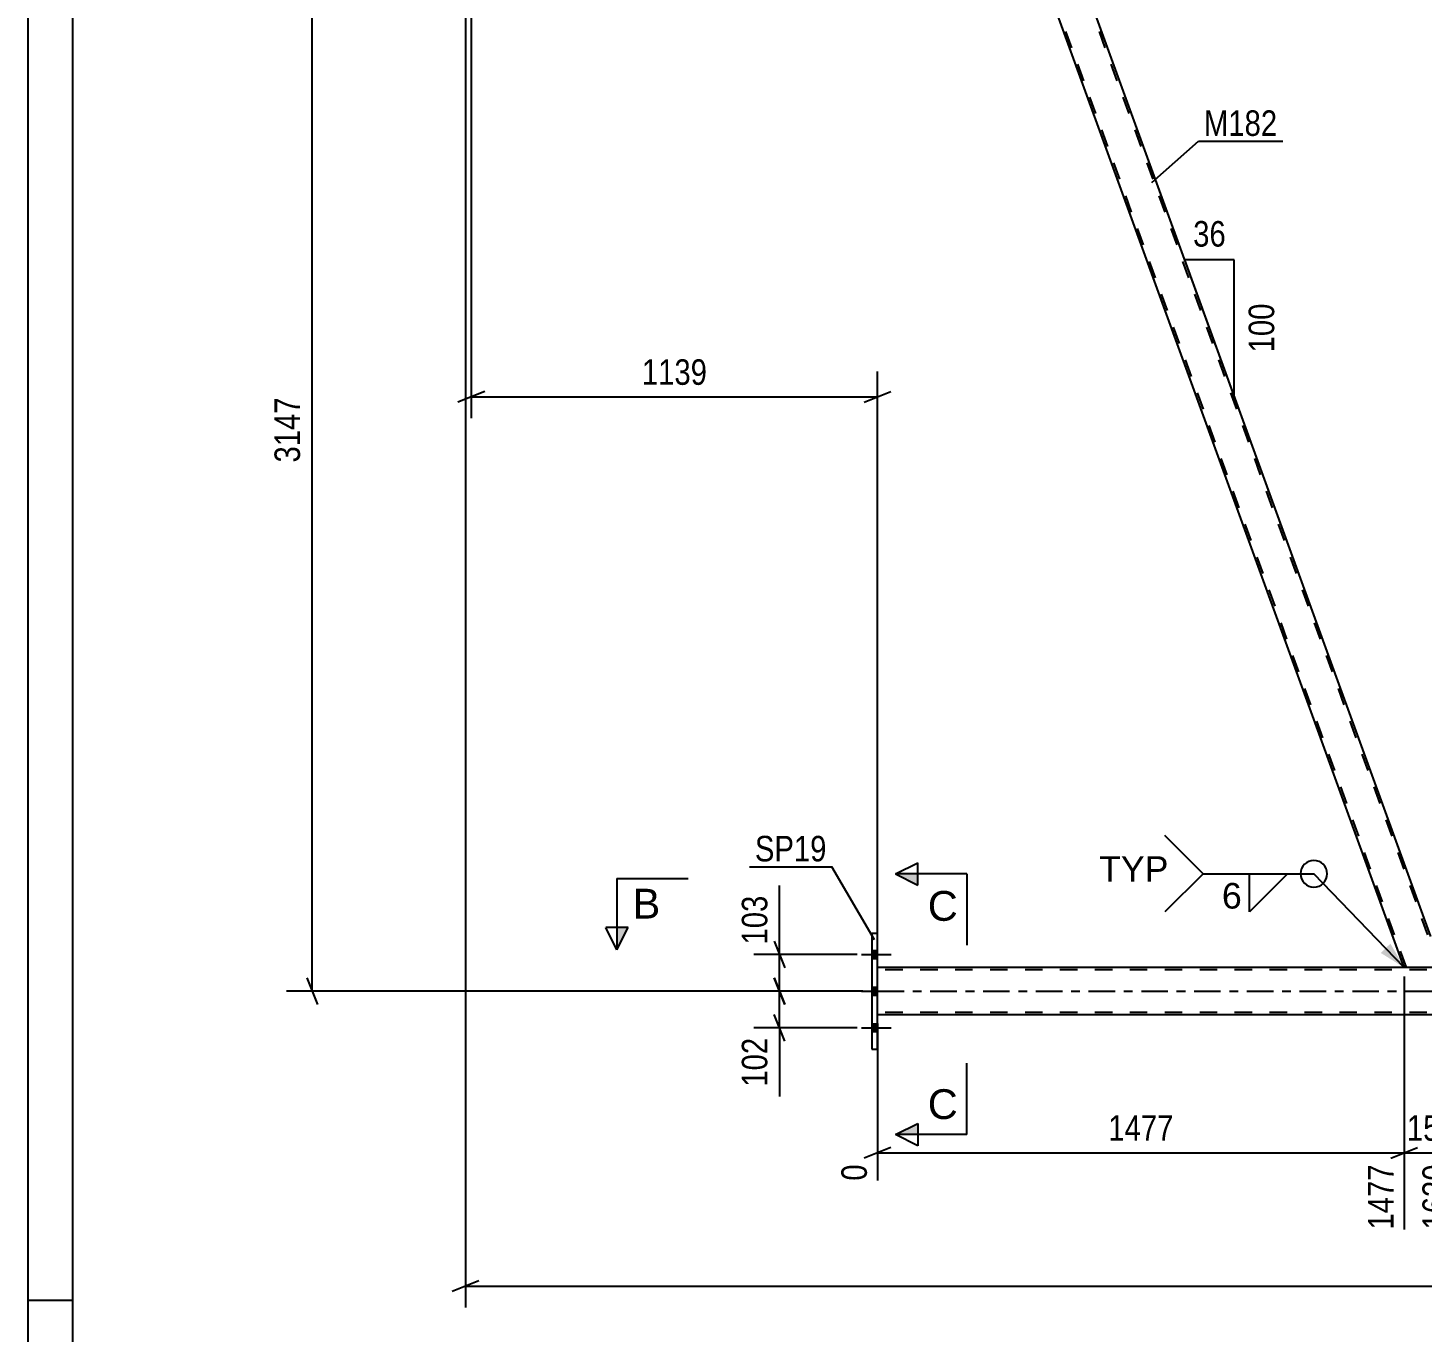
# Model space of a CAD drawing. Header units: millimetres. Extents: x 0 to 841, y 0 to 594.
# Drawn here: x 0 to 156.4, y 294.4 to 440.7 of the extents above; entities that cross this region are included whole.
import ezdxf

# ---------------------------------------------------------------- set-up
doc = ezdxf.new("R2010")
doc.units = ezdxf.units.MM
doc.linetypes.add('DXK_LINE_DOT2', pattern=[3.9198, 1.9599, -1.9599])
doc.linetypes.add('DXK_LINE_DOT3', pattern=[5.9187, 2.979, -0.9799, 0.9799, -0.9799])
doc.styles.add('Arial', font='ARIAL.TTF', dxfattribs={"height": 0.2})
doc.styles.add('Arial Narrow', font='ARIALN.TTF', dxfattribs={"height": 0.2})

# ---------------------------------------------------------------- blocks, each defined once
blk = doc.blocks.new('Unknown-303386140-1133')
at = {"color": 5, "linetype": 'Continuous'}
for p, q in [((0, 594), (0, 0)), ((5, 589), (5, 5)), ((5, 298), (0, 298))]:
    blk.add_line(p, q, dxfattribs=at)
blk = doc.blocks.new('Part-303386140-3208 - 3105')
at = {"color": 2, "linetype": 'Continuous'}
for p, q in [((154.42, 335.32), (110.29, 456.54)), ((114.04, 456.54), (110.29, 456.54)), ((114.55, 456.54), (114.04, 456.54)), ((157.41, 338.79), (114.55, 456.54))]:
    blk.add_line(p, q, dxfattribs=at)
at = {"color": 7, "linetype": 'DXK_LINE_DOT2'}
for p, q in [((154.67, 335.32), (110.55, 456.54)), ((158.42, 335.32), (114.3, 456.54)), ((158.67, 335.32), (157.41, 338.79)), ((158.67, 335.32), (154.42, 335.32))]:
    blk.add_line(p, q, dxfattribs=at)
blk = doc.blocks.new('Part-303386140-3244 - 3105')
at = {"color": 2, "linetype": 'Continuous'}
for p, q in [((94.69, 339.18), (94.69, 339.18)), ((94.69, 339.18), (95.33, 339.18)), ((94.69, 339.18), (94.69, 326.18)), ((95.33, 339.18), (95.33, 339.18)), ((95.33, 326.18), (95.33, 339.18)), ((94.69, 326.18), (94.69, 326.18)), ((94.69, 326.18), (95.33, 326.18)), ((95.33, 326.18), (95.33, 326.18))]:
    blk.add_line(p, q, dxfattribs=at)
at = {"color": 7, "linetype": 'DXK_LINE_DOT2'}
for p, q in [((94.69, 339.18), (95.33, 339.18)), ((94.69, 326.18), (95.33, 326.18))]:
    blk.add_line(p, q, dxfattribs=at)
blk = doc.blocks.new('Part-303386140-3299 - 3105')
at = {"color": 2, "linetype": 'Continuous'}
for p, q in [((235.09, 335.32), (95.33, 335.32)), ((235.09, 330.04), (95.33, 330.04))]:
    blk.add_line(p, q, dxfattribs=at)
at = {"color": 7, "linetype": 'DXK_LINE_DOT2'}
for p, q in [((95.33, 330.04), (95.33, 335.32)), ((776.28, 335.08), (95.33, 335.08)), ((776.28, 330.28), (95.33, 330.28))]:
    blk.add_line(p, q, dxfattribs=at)
at = {"color": 7, "linetype": 'DXK_LINE_DOT3'}
blk.add_line((95.33, 332.68), (776.28, 332.68), dxfattribs=at)
blk = doc.blocks.new('Bolt-303386140-3360 - 3105')
at = {"linetype": 'Continuous'}
for points in [[(95.33, 336.34), (95.33, 337.22), (94.69, 337.22), (94.69, 336.34)], [(95.33, 336.34), (95.33, 337.22), (94.69, 337.22), (94.69, 336.34)], [(95.33, 336.34), (95.33, 337.22), (94.69, 337.22), (94.69, 336.34)], [(95.33, 332.24), (95.33, 333.12), (94.69, 333.12), (94.69, 332.24)], [(95.33, 332.24), (95.33, 333.12), (94.69, 333.12), (94.69, 332.24)], [(95.33, 328.14), (95.33, 329.02), (94.69, 329.02), (94.69, 328.14)], [(95.33, 328.14), (95.33, 329.02), (94.69, 329.02), (94.69, 328.14)], [(95.33, 328.14), (95.33, 329.02), (94.69, 329.02), (94.69, 328.14)]]:
    blk.add_hatch(color=1, dxfattribs=at).paths.add_polyline_path(points)
at = {"color": 1, "linetype": 'Continuous'}
for p, q in [((93.53, 336.78), (96.85, 336.78)), ((93.53, 336.78), (96.85, 336.78)), ((93.53, 336.78), (96.85, 336.78)), ((94.69, 337.22), (95.33, 337.22)), ((94.69, 337.22), (95.33, 337.22)), ((94.69, 337.22), (95.33, 337.22)), ((94.69, 336.34), (95.33, 336.34)), ((94.69, 336.34), (95.33, 336.34)), ((94.69, 336.34), (95.33, 336.34)), ((93.53, 332.68), (96.85, 332.68)), ((93.53, 332.68), (96.85, 332.68)), ((94.69, 333.12), (95.33, 333.12)), ((94.69, 333.12), (95.33, 333.12)), ((94.69, 332.24), (95.33, 332.24)), ((94.69, 332.24), (95.33, 332.24)), ((93.53, 328.58), (96.85, 328.58)), ((93.53, 328.58), (96.85, 328.58)), ((93.53, 328.58), (96.85, 328.58)), ((94.69, 329.02), (95.33, 329.02)), ((94.69, 329.02), (95.33, 329.02)), ((94.69, 329.02), (95.33, 329.02)), ((94.69, 328.14), (95.33, 328.14)), ((94.69, 328.14), (95.33, 328.14)), ((94.69, 328.14), (95.33, 328.14))]:
    blk.add_line(p, q, dxfattribs=at)
blk = doc.blocks.new('AngleDimension-303386140-23252 - 3105')
at = {"color": 7, "linetype": 'Continuous'}
for p, q in [((133.32, 404.97), (129.79, 414.67)), ((135.33, 414.67), (129.79, 414.67)), ((135.33, 399.44), (129.79, 414.67)), ((135.33, 399.44), (135.33, 414.67))]:
    blk.add_line(p, q, dxfattribs=at)
at = {"color": 0}
for points in [[(134.99, 415.57), (134.99, 419.77), (130.14, 419.77), (130.14, 415.57)], [(140.43, 410.4), (136.23, 410.4), (136.23, 403.71), (140.43, 403.71)]]:
    blk.add_wipeout(points, dxfattribs=at)
at = {"color": 3, "style": 'Arial Narrow'}
blk.add_text('36', height=2.863, dxfattribs=at).set_placement((130.74, 416.17))
blk.add_text('100', height=2.863, rotation=90.0002, dxfattribs=at).set_placement((139.83, 404.31))
blk = doc.blocks.new('StraightDimension-303386140-21896 - 3105')
at = {"color": 7, "linetype": 'Continuous'}
for p, q in [((83.71, 338.28), (84.91, 335.28)), ((93.04, 336.78), (81.46, 336.78)), ((84.31, 332.68), (84.31, 336.78)), ((84.91, 331.18), (83.71, 334.18)), ((93.04, 332.68), (81.46, 332.68))]:
    blk.add_line(p, q, dxfattribs=at)
at = {"color": 0}
blk.add_wipeout([(83.56, 343.99), (79.36, 343.99), (79.36, 337.31), (83.56, 337.31)], dxfattribs=at)
at = {"color": 7, "linetype": 'Continuous'}
blk.add_line((84.31, 336.78), (84.31, 344.52), dxfattribs=at)
blk.add_line((84.31, 336.78), (84.31, 344.52), dxfattribs=at)
at = {"color": 3, "style": 'Arial Narrow'}
blk.add_text('103', height=2.863, rotation=90.0002, dxfattribs=at).set_placement((82.96, 337.91))
blk = doc.blocks.new('StraightDimension-303386140-3487 - 3105')
at = {"color": 7, "linetype": 'Continuous'}
for p, q in [((154.42, 334.32), (154.42, 305.95)), ((160.52, 334.32), (160.52, 305.95)), ((152.92, 313.96), (155.92, 315.16)), ((154.42, 314.56), (160.52, 314.56)), ((162.02, 315.16), (159.02, 313.96))]:
    blk.add_line(p, q, dxfattribs=at)
at = {"color": 0}
blk.add_wipeout([(160.81, 315.31), (160.81, 319.51), (154.12, 319.51), (154.12, 315.31)], dxfattribs=at)
at = {"color": 0, "linetype": 'Continuous'}
blk.add_wipeout([(159.92, 313.86), (155.72, 313.86), (155.72, 305.35), (159.92, 305.35)], dxfattribs=at)
at = {"color": 3, "style": 'Arial Narrow'}
blk.add_text('153', height=2.863, dxfattribs=at).set_placement((154.72, 315.91))
at = {"color": 3, "linetype": 'Continuous', "style": 'Arial Narrow'}
blk.add_text('1630', height=2.863, rotation=90.0002, dxfattribs=at).set_placement((159.32, 305.95))
blk = doc.blocks.new('StraightDimension-303386140-3452 - 3105')
at = {"color": 7, "linetype": 'Continuous'}
for p, q in [((32.48, 457.04), (31.28, 460.04)), ((48.11, 458.54), (29.03, 458.54)), ((31.88, 332.68), (31.88, 458.54)), ((31.28, 334.18), (32.48, 331.18)), ((93.69, 332.68), (29.03, 332.68))]:
    blk.add_line(p, q, dxfattribs=at)
at = {"color": 0}
blk.add_wipeout([(31.13, 399.87), (26.93, 399.87), (26.93, 391.36), (31.13, 391.36)], dxfattribs=at)
at = {"color": 3, "style": 'Arial Narrow'}
blk.add_text('3147', height=2.863, rotation=90.0002, dxfattribs=at).set_placement((30.53, 391.96))
blk = doc.blocks.new('StraightDimension-303386140-3468 - 3105')
at = {"color": 7, "linetype": 'Continuous'}
for p, q in [((154.42, 334.32), (154.42, 305.95)), ((95.33, 329.04), (95.33, 311.43)), ((96.83, 315.16), (93.83, 313.96)), ((95.33, 314.56), (154.42, 314.56)), ((152.92, 313.96), (155.92, 315.16))]:
    blk.add_line(p, q, dxfattribs=at)
at = {"color": 0}
blk.add_wipeout([(129.13, 315.31), (129.13, 319.51), (120.62, 319.51), (120.62, 315.31)], dxfattribs=at)
at = {"color": 0, "linetype": 'Continuous'}
for points in [[(94.73, 313.86), (90.53, 313.86), (90.53, 310.83), (94.73, 310.83)], [(153.82, 313.86), (149.62, 313.86), (149.62, 305.35), (153.82, 305.35)]]:
    blk.add_wipeout(points, dxfattribs=at)
at = {"color": 3, "style": 'Arial Narrow'}
blk.add_text('1477', height=2.863, dxfattribs=at).set_placement((121.22, 315.91))
at = {"color": 3, "linetype": 'Continuous', "style": 'Arial Narrow'}
for s, height, p in [('0', 2.86, (94.13, 311.43)), ('1477', 2.863, (153.22, 305.95))]:
    blk.add_text(s, height=height, rotation=90.0002, dxfattribs=at).set_placement(p)
blk = doc.blocks.new('StraightDimension-303386140-3841 - 3105')
at = {"color": 7, "linetype": 'Continuous'}
for p, q in [((49.11, 451.04), (49.11, 297.19)), ((50.61, 300.19), (47.61, 298.99)), ((49.11, 299.59), (787.14, 299.59))]:
    blk.add_line(p, q, dxfattribs=at)
blk = doc.blocks.new('StraightDimension-303386140-4276 - 3105')
at = {"color": 7, "linetype": 'Continuous'}
for p, q in [((49.75, 455.54), (49.75, 396.92)), ((95.33, 336.32), (95.33, 402.17)), ((51.25, 399.92), (48.25, 398.72)), ((49.75, 399.32), (95.33, 399.32)), ((93.83, 398.72), (96.83, 399.92))]:
    blk.add_line(p, q, dxfattribs=at)
at = {"color": 0}
blk.add_wipeout([(76.8, 400.07), (76.8, 404.27), (68.29, 404.27), (68.29, 400.07)], dxfattribs=at)
at = {"color": 3, "style": 'Arial Narrow'}
blk.add_text('1139', height=2.863, dxfattribs=at).set_placement((68.89, 400.67))
blk = doc.blocks.new('StraightDimension-303386140-21897 - 3105')
at = {"color": 7, "linetype": 'Continuous'}
for p, q in [((83.71, 334.18), (84.91, 331.18)), ((93.04, 332.68), (81.46, 332.68)), ((84.31, 328.58), (84.31, 332.68)), ((84.91, 327.08), (83.71, 330.08)), ((93.04, 328.58), (81.46, 328.58))]:
    blk.add_line(p, q, dxfattribs=at)
at = {"color": 0}
blk.add_wipeout([(83.56, 328.06), (79.36, 328.06), (79.36, 321.37), (83.56, 321.37)], dxfattribs=at)
at = {"color": 7, "linetype": 'Continuous'}
blk.add_line((84.31, 328.58), (84.31, 320.85), dxfattribs=at)
blk.add_line((84.31, 328.58), (84.31, 320.85), dxfattribs=at)
at = {"color": 3, "style": 'Arial Narrow'}
blk.add_text('102', height=2.863, rotation=90.0002, dxfattribs=at).set_placement((82.96, 321.97))
blk = doc.blocks.new('Mark-303386140-3204 - 3105')
at = {"color": 0}
blk.add_wipeout([(140.18, 428.58), (140.18, 431.58), (131.95, 431.58), (131.95, 428.58)], dxfattribs=at)
blk.add_wipeout([(140.18, 428.58), (140.18, 431.58), (131.95, 431.58), (131.95, 428.58)], dxfattribs=at)
at = {"color": 30, "linetype": 'Continuous'}
for p, q in [((126.1, 423.35), (131.35, 427.98)), ((131.35, 427.98), (140.78, 427.98))]:
    blk.add_line(p, q, dxfattribs=at)
at = {"color": 3, "style": 'Arial Narrow'}
blk.add_text('M182', height=2.863, dxfattribs=at).set_placement((131.95, 428.58))
blk = doc.blocks.new('Mark-303386140-3240 - 3105')
at = {"color": 0}
blk.add_wipeout([(89.61, 347.23), (89.61, 350.23), (81.57, 350.23), (81.57, 347.23)], dxfattribs=at)
blk.add_wipeout([(89.61, 347.23), (89.61, 350.23), (81.57, 350.23), (81.57, 347.23)], dxfattribs=at)
at = {"color": 30, "linetype": 'Continuous'}
for p in [(80.97, 346.63), (95, 338.43)]:
    blk.add_line(p, (90.21, 346.63), dxfattribs=at)
at = {"color": 3, "style": 'Arial Narrow'}
blk.add_text('SP19', height=2.863, dxfattribs=at).set_placement((81.57, 347.23))
blk = doc.blocks.new('SectionMark-303386140-4407 - 3105')
at = {"linetype": 'Continuous'}
blk.add_hatch(color=6, dxfattribs=at).paths.add_polyline_path([(66.09, 339.82), (67.34, 339.82), (66.09, 337.32)])
at = {"color": 6, "linetype": 'Continuous'}
for p, q in [((66.09, 345.32), (74.09, 345.32)), ((66.09, 345.32), (66.09, 337.32)), ((66.09, 337.32), (64.84, 339.82)), ((67.34, 339.82), (64.84, 339.82)), ((66.09, 337.32), (67.34, 339.82))]:
    blk.add_line(p, q, dxfattribs=at)
at = {"color": 0, "linetype": 'Continuous'}
blk.add_wipeout([(70.95, 340.82), (70.95, 344.32), (67.84, 344.32), (67.84, 340.82)], dxfattribs=at)
at = {"color": 3, "linetype": 'Continuous', "style": 'Arial'}
blk.add_text('B', height=3.34, dxfattribs=at).set_placement((67.84, 340.82))
blk = doc.blocks.new('SectionMark-303386140-4409 - 3105')
at = {"linetype": 'Continuous'}
for points in [[(99.83, 345.82), (99.83, 344.57), (97.33, 345.82)], [(99.83, 317.84), (99.83, 316.59), (97.33, 316.59)]]:
    blk.add_hatch(color=6, dxfattribs=at).paths.add_polyline_path(points)
at = {"color": 6, "linetype": 'Continuous'}
for p, q in [((97.33, 345.82), (99.83, 347.07)), ((105.33, 345.82), (97.33, 345.82)), ((97.33, 345.82), (99.83, 344.57)), ((99.83, 344.57), (99.83, 347.07)), ((105.33, 345.82), (105.33, 337.82)), ((105.33, 316.59), (105.33, 324.59)), ((97.33, 316.59), (99.83, 317.84)), ((99.83, 317.84), (99.83, 315.34)), ((105.33, 316.59), (97.33, 316.59)), ((99.83, 315.34), (97.33, 316.59))]:
    blk.add_line(p, q, dxfattribs=at)
at = {"color": 0, "linetype": 'Continuous'}
for points in [[(104.33, 340.57), (104.33, 344.07), (100.96, 344.07), (100.96, 340.57)], [(104.33, 318.34), (104.33, 321.84), (100.96, 321.84), (100.96, 318.34)]]:
    blk.add_wipeout(points, dxfattribs=at)
at = {"color": 3, "linetype": 'Continuous', "style": 'Arial'}
for p in [(100.96, 340.57), (100.96, 318.34)]:
    blk.add_text('C', height=3.34, dxfattribs=at).set_placement(p)
blk = doc.blocks.new('WeldMark-303386140-4446 - 3105')
at = {"linetype": 'Continuous'}
blk.add_hatch(color=30, dxfattribs=at).paths.add_polyline_path([(152.87, 338.01), (154.42, 335.32), (151.79, 336.96)])
at = {"color": 3, "linetype": 'Continuous'}
for q in [(127.57, 350.13), (127.57, 341.56)]:
    blk.add_line((131.86, 345.84), q, dxfattribs=at)
at = {"color": 30, "linetype": 'Continuous'}
blk.add_line((154.42, 335.32), (144.28, 345.84), dxfattribs=at)
at = {"color": 3, "linetype": 'Continuous'}
for start, end in [(90, 270), (270, 90)]:
    blk.add_arc((144.28, 345.84), 1.5, start, end, dxfattribs=at)
at = {"color": 0}
blk.add_wipeout([(136.38, 341.74), (136.38, 345.14), (133.76, 345.14), (133.76, 341.74)], dxfattribs=at)
at = {"color": 30, "linetype": 'Continuous'}
blk.add_line((131.86, 345.84), (144.28, 345.84), dxfattribs=at)
at = {"color": 3, "linetype": 'Continuous'}
for p, q in [((137.04, 345.84), (141.33, 345.84)), ((141.33, 345.84), (137.04, 341.56)), ((137.04, 341.56), (137.04, 345.84))]:
    blk.add_line(p, q, dxfattribs=at)
at = {"color": 3, "style": 'Arial'}
blk.add_text('6', height=2.87, dxfattribs=at).set_placement((133.96, 341.94))
at = {"color": 0, "linetype": 'Continuous'}
blk.add_wipeout([(127.96, 344.94), (127.96, 347.94), (120.18, 347.94), (120.18, 344.94)], dxfattribs=at)
blk.add_wipeout([(127.96, 344.94), (127.96, 347.94), (120.18, 347.94), (120.18, 344.94)], dxfattribs=at)
at = {"color": 3, "linetype": 'Continuous', "style": 'Arial'}
blk.add_text('TYP', height=2.865, dxfattribs=at).set_placement((120.18, 344.94))

msp = doc.modelspace()

# ---------------------------------------------------------------- block references
for name in ['Unknown-303386140-1133', 'Part-303386140-3208 - 3105', 'Part-303386140-3244 - 3105', 'Bolt-303386140-3360 - 3105', 'Part-303386140-3299 - 3105']:
    msp.add_blockref(name, (0, 0))

# ---------------------------------------------------------------- next in the draw order: block references
for name in ['AngleDimension-303386140-23252 - 3105', 'StraightDimension-303386140-21896 - 3105', 'StraightDimension-303386140-3487 - 3105']:
    msp.add_blockref(name, (0, 0))

# ---------------------------------------------------------------- next in the draw order: block references
msp.add_blockref('StraightDimension-303386140-3452 - 3105', (0, 0))

# ---------------------------------------------------------------- next in the draw order: block references
msp.add_blockref('StraightDimension-303386140-3468 - 3105', (0, 0))

# ---------------------------------------------------------------- next in the draw order: block references
msp.add_blockref('StraightDimension-303386140-3841 - 3105', (0, 0))

# ---------------------------------------------------------------- next in the draw order: block references
for name in ['StraightDimension-303386140-4276 - 3105', 'Mark-303386140-3204 - 3105', 'StraightDimension-303386140-21897 - 3105']:
    msp.add_blockref(name, (0, 0))

# ---------------------------------------------------------------- next in the draw order: block references
msp.add_blockref('Mark-303386140-3240 - 3105', (0, 0))

# ---------------------------------------------------------------- next in the draw order: block references
msp.add_blockref('SectionMark-303386140-4407 - 3105', (0, 0))

# ---------------------------------------------------------------- next in the draw order: block references
for name in ['WeldMark-303386140-4446 - 3105', 'SectionMark-303386140-4409 - 3105']:
    msp.add_blockref(name, (0, 0))

doc.saveas('drawing.dxf')
